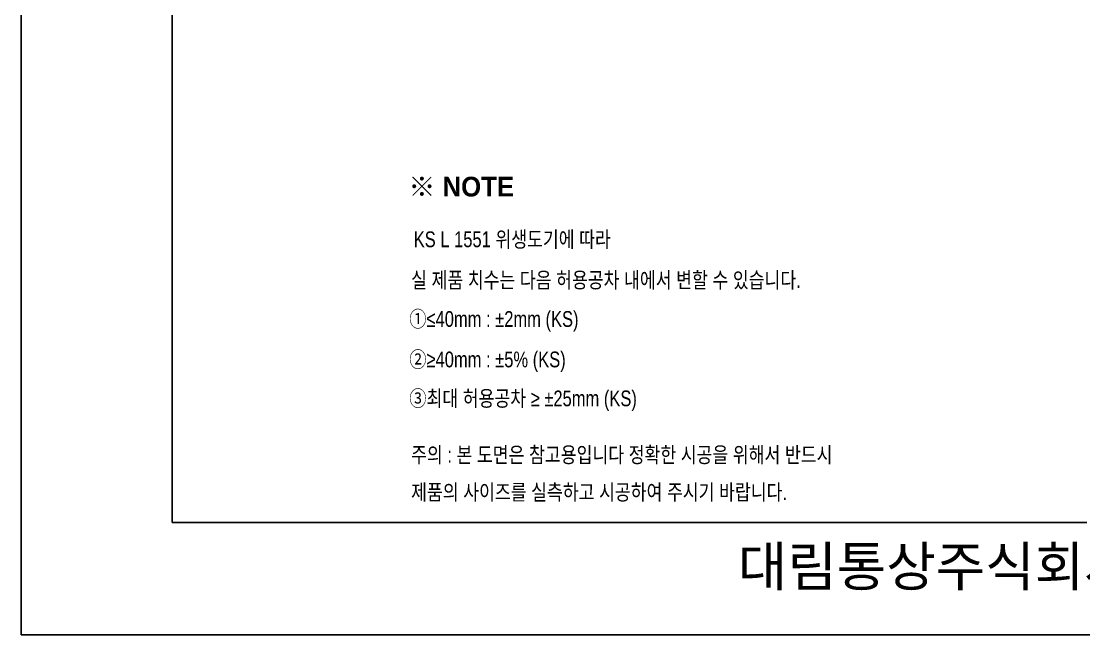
# Model space of a CAD drawing. Extents: x 66724 to 69149, y 58034 to 61465.
# Drawn here: x 66724 to 68071, y 58034 to 58812 of the extents above; entities that cross this region are included whole.
import ezdxf
from ezdxf.lldxf.tags import DXFTag

# ---------------------------------------------------------------- set-up
doc = ezdxf.new("R2010")
doc.units = 0
doc.header["$MEASUREMENT"] = 0
doc.layers.get('0').update_dxf_attribs({"linetype": 'CONTINUOUS'})
for name, color, linetype in [('2', 2, 'CONTINUOUS'), ('Dim', 4, 'CONTINUOUS'), ('LINE', 7, 'CONTINUOUS'), ('YA', 7, 'CONTINUOUS')]:
    doc.layers.add(name, color=color, linetype=linetype)
doc.styles.add('MtXpl_', font='')
doc.styles.add('굴림', font='', dxfattribs={"height": 3.2})
doc.styles.add('스타일1', font='txt.shx', dxfattribs={"bigfont": 'ghs.shx'})
doc.styles.get('MtXpl_').set_extended_font_data('Gulim', bold=True)
doc.styles.get('굴림').set_extended_font_data('Gulim')
tags = doc.linetypes.add('Amconstr', pattern=[9999, 9999, 0]).pattern_tags.tags
tags[6:7] = [DXFTag(74, 4), DXFTag(75, 0), DXFTag(340, '0'), DXFTag(46, 1.0), DXFTag(50, 0.0), DXFTag(44, 0.0), DXFTag(45, 0.0)]
tags[4:5] = [DXFTag(74, 4), DXFTag(75, 0), DXFTag(340, '0'), DXFTag(46, 1.0), DXFTag(50, 0.0), DXFTag(44, 0.0), DXFTag(45, 0.0)]

msp = doc.modelspace()

# ---------------------------------------------------------------- linework, layer by layer
at = {"layer": 'LINE', "linetype": 'Amconstr'}
msp.add_line((68002.4, 58176.9), (68074.4, 58176.9), dxfattribs=at)
at = {"layer": 'YA', "color": 7}
for p, q in [((66914.9, 58176.9), (66914.9, 60274.7)), ((66914.9, 58443.4), (66914.9, 58356.9)), ((66914.9, 58176.9), (68002.4, 58176.9)), ((66986.9, 58176.9), (68002.4, 58176.9))]:
    msp.add_line(p, q, dxfattribs=at)
at = {"layer": 'YA', "color": 0}
msp.add_lwpolyline([(66723.5, 58034.4), (69149, 58034.4), (69149, 61464.8), (66723.5, 61464.8)], close=True, dxfattribs=at)

# ---------------------------------------------------------------- texts
at = {"color": 3, "style": '굴림', "width": 0.8}
for s, p in [('KS L 1551 위생도기에 따라', (67221.1, 58525.8)), ('실 제품 치수는 다음 허용공차 내에서 변할 수 있습니다.', (67217.8, 58474.2)), ('①≤40mm : ±2mm (KS)', (67215.5, 58424.8)), ('②≥40mm : ±5%%% (KS)', (67215.5, 58373.5)), ('③최대 허용공차 ≥ ±25mm (KS)', (67215.5, 58324.1))]:
    msp.add_text(s, height=20, dxfattribs=at).set_placement(p)
at = {"color": 1, "style": '굴림', "width": 0.8}
for s, p in [('주의 : 본 도면은 참고용입니다 정확한 시공을 위해서 반드시', (67217.8, 58252.6)), ('제품의 사이즈를 실측하고 시공하여 주시기 바랍니다.', (67217.8, 58205.2))]:
    msp.add_text(s, height=20, dxfattribs=at).set_placement(p)
at = {"layer": '2', "style": 'MtXpl_'}
msp.add_text('※ NOTE', height=25, dxfattribs=at).set_placement((67214.4, 58590.1))
at = {"layer": 'Dim', "color": 0, "insert": (67504.8, 58146.1), "char_height": 50, "width": 1090, "attachment_point": 1, "style": '스타일1'}
msp.add_mtext('{\\fGulim|b0|i0|c129|p50;       대림통상주식회사\\P}', dxfattribs=at)

doc.saveas('drawing.dxf')
